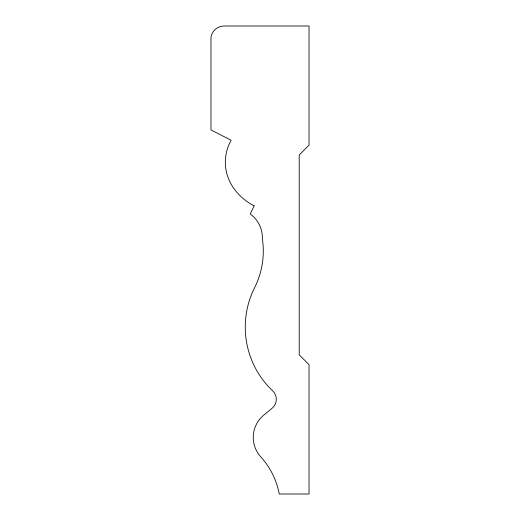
<?xml version="1.0" encoding="UTF-8"?>
<svg xmlns="http://www.w3.org/2000/svg" width="520" height="520" viewBox="0 0 520 520"><rect width="100%" height="100%" fill="white"/><g stroke="black" fill="none" stroke-linecap="round" stroke-linejoin="round"><path stroke-width="0.78" d="M254.169 205.822L250.237 214.006A29.088 29.088 0 0 1 262.346 238.556A81.848 81.848 0 0 1 254.768 287.358A87.815 87.815 0 0 0 272.642 390.839A11.589 11.589 0 0 1 272.103 408.226L263.705 415.175A28.86 28.86 0 0 0 260.832 456.911A76.349 76.349 0 0 1 279.253 494L309.023 494L309.023 364.637L299.214 354.829L299.214 155.006L309.023 145.203L309.023 26L224.51 26A13.416 13.416 0 0 0 210.977 37.16L210.977 129.948L231.147 140.251A44.577 44.577 0 0 0 233.279 187.636A56.258 56.258 0 0 0 254.169 205.822"/></g></svg>
